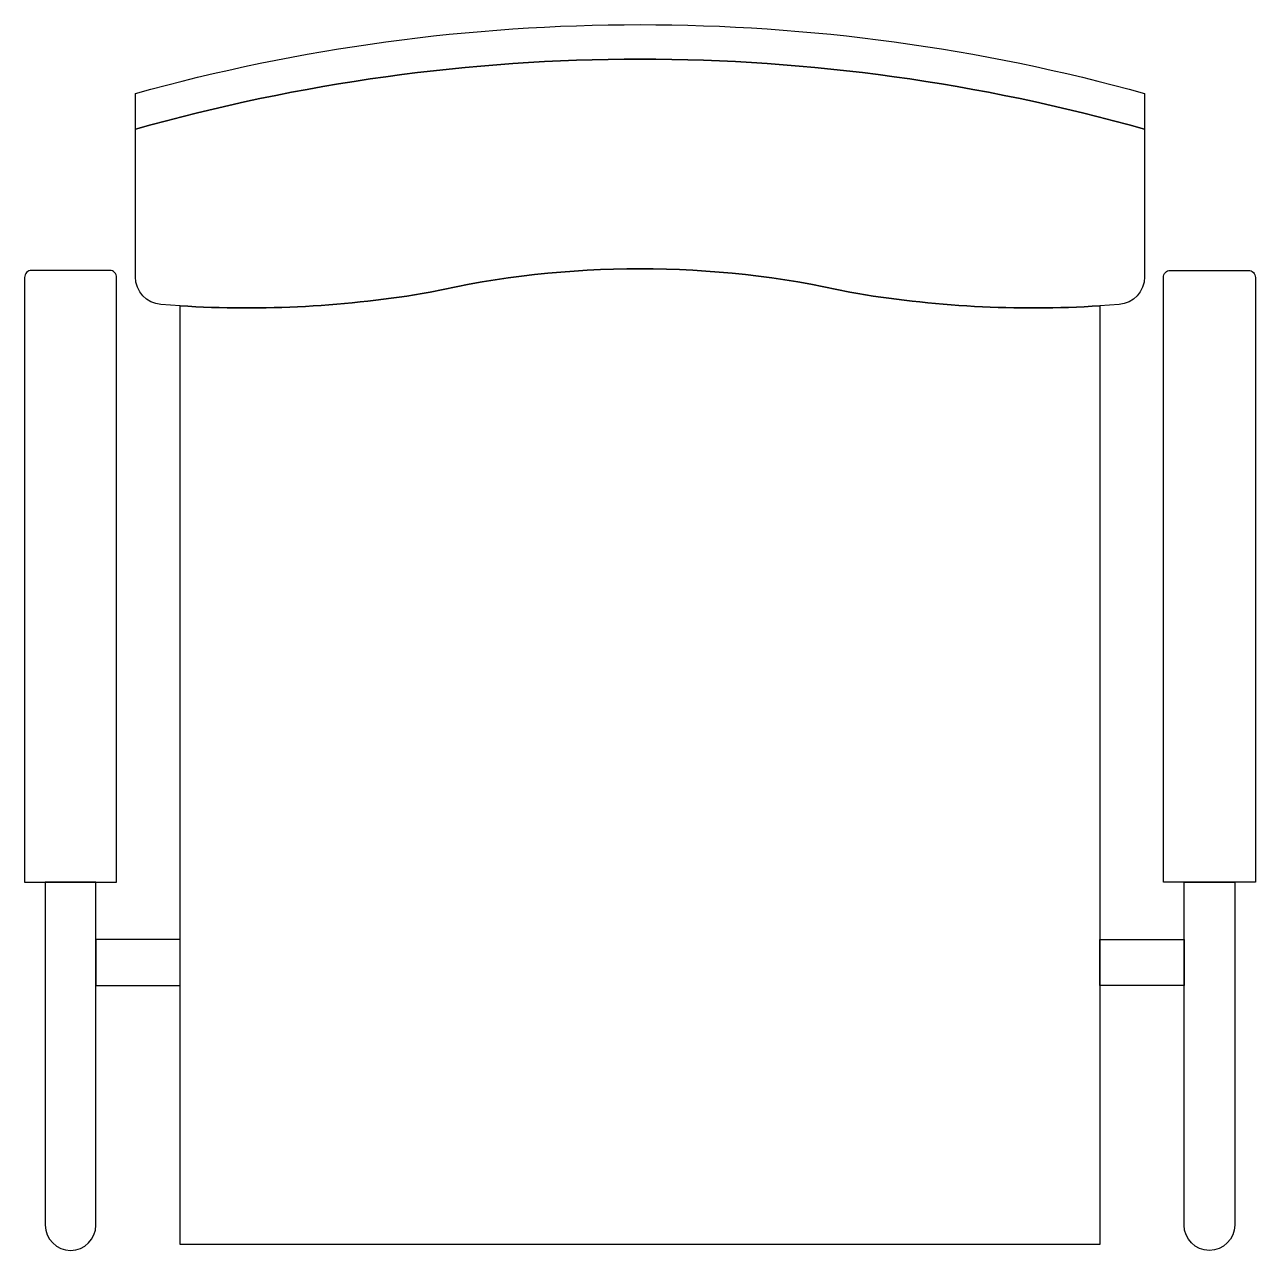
# Model space of a CAD drawing. Header units: millimetres. Extents: x -268 to 268, y -266 to 266.
import ezdxf

# ---------------------------------------------------------------- set-up
doc = ezdxf.new("R2010")
doc.units = ezdxf.units.MM
doc.header["$LTSCALE"] = 0.001

msp = doc.modelspace()

# ---------------------------------------------------------------- linework, layer by layer
for points in [[(-219.4, 221), (-219.4, 236.6, -0.136247), (219.4, 236.6), (219.4, 221, 0.138885), (-219.4, 221)], [(-200, 144.2), (-208.3, 144.8, -0.393207), (-219.4, 156.8), (-219.4, 221, -0.138885), (219.4, 221), (219.4, 156.8, -0.393207), (208.3, 144.8), (200, 144.2, -0.057988), (91.3, 150.1, 0.112196), (-91.3, 150.1, -0.057988), (-200, 144.2)], [(-227.6, -106.4), (-227.6, 156.6, 0.414214), (-230.6, 159.6), (-264.6, 159.6, 0.414214), (-267.6, 156.6), (-267.6, -106.4), (-227.6, -106.4)], [(-200, -263.9), (-200, 144.2, 0.057988), (-91.3, 150.1, -0.112196), (91.3, 150.1, 0.057988), (200, 144.2), (200, -263.9), (-200, -263.9)], [(227.6, -106.4), (227.6, 156.6, -0.414214), (230.6, 159.6), (264.6, 159.6, -0.414214), (267.6, 156.6), (267.6, -106.4), (227.6, -106.4)], [(-258.6, -106.4), (-258.6, -255.5, 1), (-236.6, -255.5), (-236.6, -106.4), (-258.6, -106.4)], [(258.6, -106.4), (258.6, -255.5, -1), (236.6, -255.5), (236.6, -106.4), (258.6, -106.4)]]:
    msp.add_lwpolyline(points, format="xyb")
for points in [[(-200, -131.3), (-236.6, -131.3), (-236.6, -151.3), (-200, -151.3), (-200, -131.3)], [(200, -131.3), (236.6, -131.3), (236.6, -151.3), (200, -151.3), (200, -131.3)]]:
    msp.add_lwpolyline(points)

doc.saveas('drawing.dxf')
